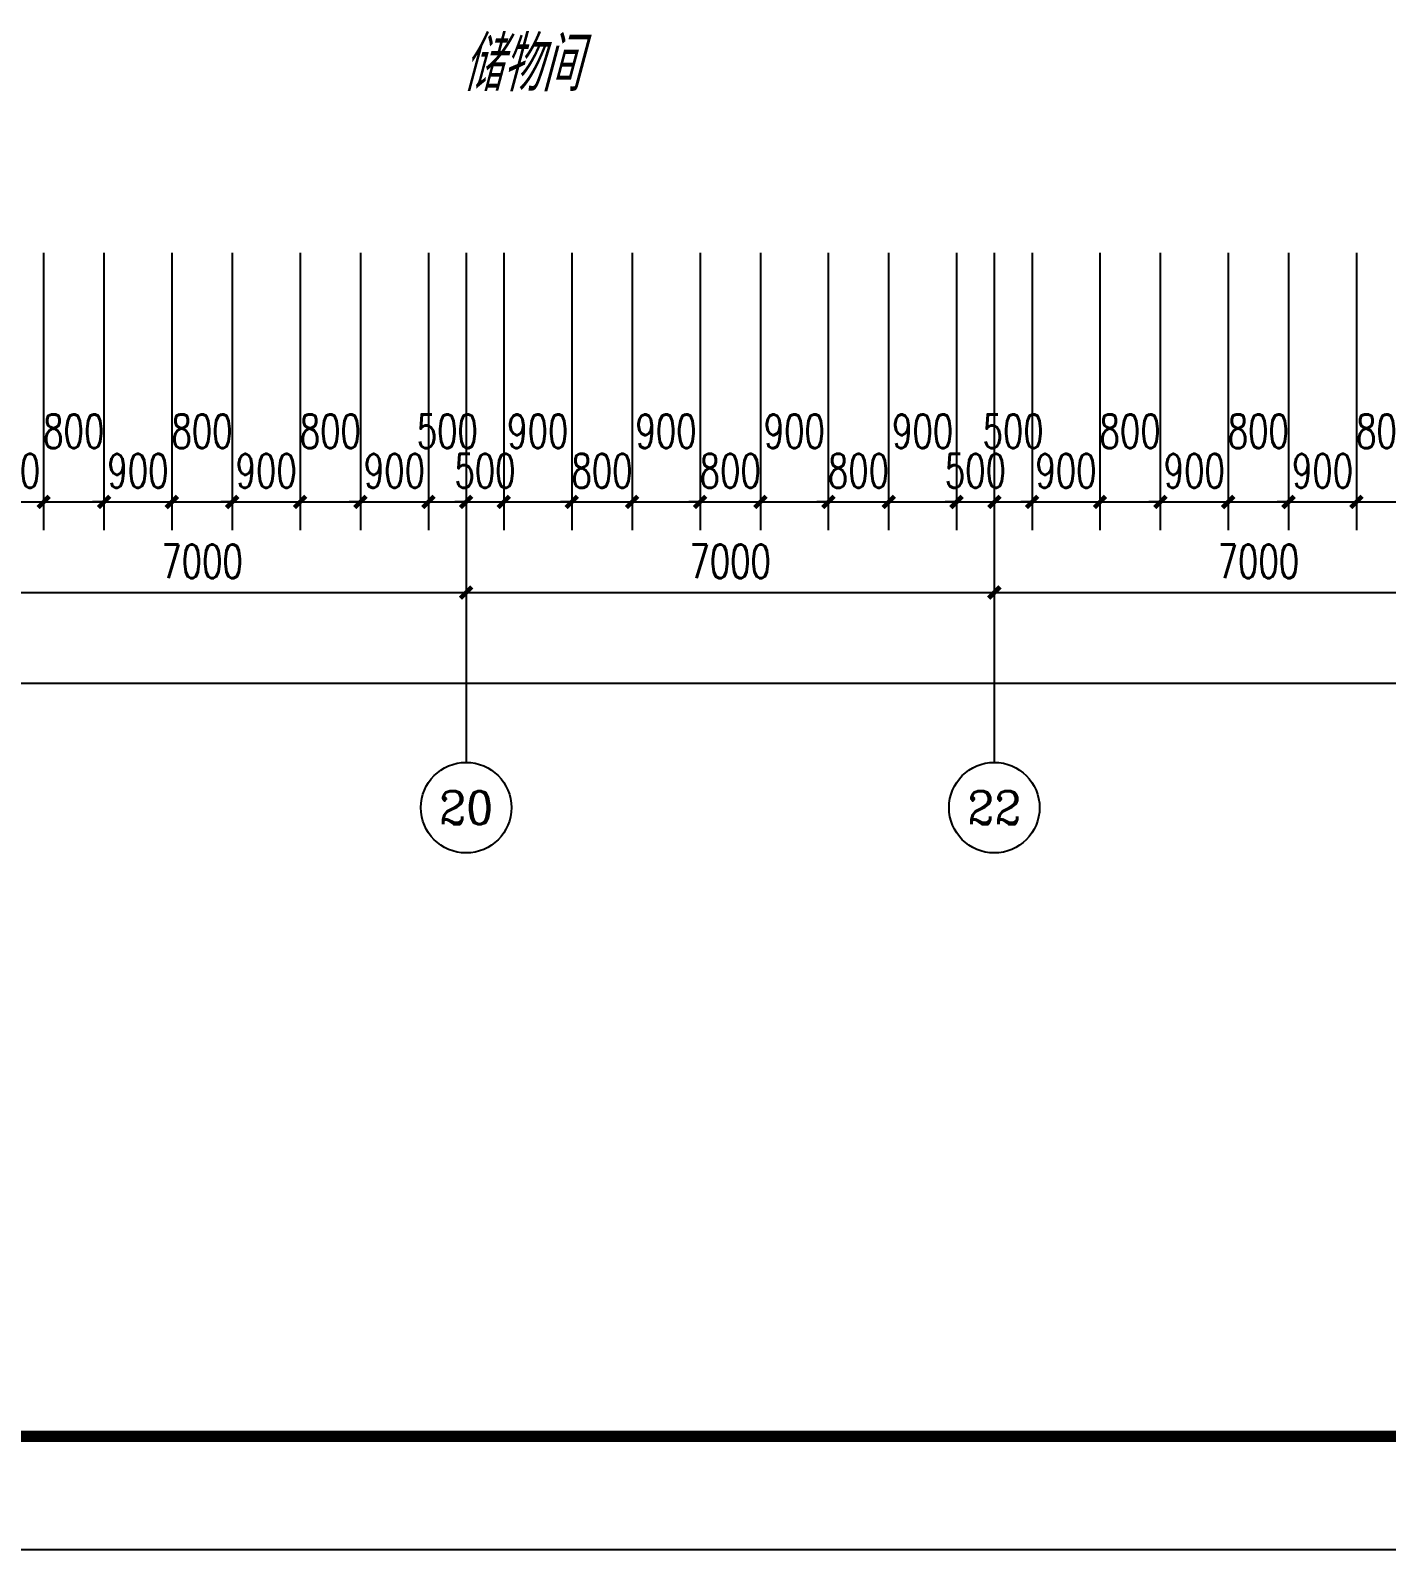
# Model space of a CAD drawing. Extents: x 1333527 to 1855755, y 1020844 to 1581249.
# Drawn here: x 1436099 to 1454074, y 1020844 to 1040970 of the extents above; entities that cross this region are included whole.
import ezdxf
from ezdxf.enums import TextEntityAlignment as Align

# ---------------------------------------------------------------- set-up
doc = ezdxf.new("R2010")
doc.units = 0
doc.header["$LTSCALE"] = 1000
doc.header["$PDSIZE"] = 5
doc.layers.add('1-建筑底图', color=8, linetype='Continuous', plot=False)
for name, color, linetype in [('AXIS_TEXT', 7, 'Continuous'), ('BTTK', 7, 'Continuous'), ('PUB_TITLE', 7, 'Continuous')]:
    doc.layers.add(name, color=color, linetype=linetype)
doc.styles.add('_TCH_AXIS', font='COMPLEX', dxfattribs={"bigfont": 'GBCBIG'})
doc.styles.add('_TCH_DIM_T3', font='SIMPLEX', dxfattribs={"width": 0.705882, "bigfont": 'GBCBIG'})
doc.styles.add('COMPLEX', font='COMPLEX')
doc.styles.add('HZ(TK)', font='geniso.shx', dxfattribs={"width": 0.9, "bigfont": 'hztxt.shx'})
doc.styles.get("Standard").update_dxf_attribs({"font": 'gbeitc.shx', "bigfont": 'gbcbig.shx'})
doc.dimstyles.new('_TCH_ARCH&&150', dxfattribs={"dimtxt": 446.25, "dimasz": 150, "dimexe": 375, "dimexo": 450, "dimgap": 189.375, "dimtad": 1, "dimdec": 0, "dimzin": 0, "dimdsep": 46, "dimtxsty": '_TCH_DIM_T3', "dimblk": 'ARCHTICK', "dimcen": 0.09, "dimclrt": 7, "dimazin": 2, "dimtfac": 1, "dimtdec": 0, "dimtix": 1, "dimtmove": 2, "dimatfit": 3, "dimfxl": 1, "dimtolj": 1, "dimtzin": 0, "dimarcsym": 0})

# ---------------------------------------------------------------- blocks, each defined once
blk = doc.blocks.new('vhtemplate_2020年新竖式图框_A0')
at = {"layer": 'PUB_TITLE', "color": 7}
blk.add_lwpolyline([(0, 0), (1189, 0), (1189, 841), (0, 841)], close=True, dxfattribs=at)
at = {"layer": 'PUB_TITLE', "const_width": 1}
blk.add_lwpolyline([(25, 10), (1179, 10), (1179, 831), (25, 831)], close=True, dxfattribs=at)
at = {"layer": 'BTTK', "color": 4, "style": 'HZ(TK)', "width": 0.9}
for tag, p in [('合作单位', (1144, 743.5)), ('建设单位', (1144, 209.5)), ('工程名称', (1144, 176.5)), ('子项名称', (1154, 160)), ('图纸名称', (1144, 141))]:
    blk.add_attdef(tag, text='', height=3.5, dxfattribs=at).set_placement(p, align=Align.MIDDLE_CENTER)
for tag, p in [('注册证书号', (1156.5, 309.01)), ('注册印章号', (1156.5, 301.01)), ('设计号', (1154, 193)), ('图别', (1137.75, 34)), ('图号', (1170.25, 34)), ('版本号', (1137.75, 26)), ('日期', (1170.25, 26))]:
    blk.add_attdef(tag, text='', height=3.5, dxfattribs=at).set_placement(p, align=Align.MIDDLE)
blk = doc.blocks.new('_AXISO')
blk.add_circle((0, 0), 0.5)
at = {"layer": 'AXIS_TEXT', "style": 'COMPLEX', "width": 1.041667}
blk.add_attdef('A', text='', height=0.56, dxfattribs=at).set_placement((-0.25, -0.28), (0.25, -0.28), align=Align.FIT)
blk = doc.blocks.new('_ArchTick')
at = {"color": 0, "linetype": 'ByBlock', "const_width": 0.4}
blk.add_lwpolyline([(-0.5, -0.5), (0.5, 0.5)], dxfattribs=at)
blk = doc.blocks.new('*D695')
at = {"layer": '1-建筑底图', "color": 0, "lineweight": -2, "transparency": 16777216}
for p, q in [((75900, -7654), (75900, -11329)), ((76800, -7654), (76800, -11329)), ((75900, -10954), (75750, -10954)), ((75900, -10954), (76800, -10954)), ((76800, -10954), (76950, -10954))]:
    blk.add_line(p, q, dxfattribs=at)
at = {"layer": 'Defpoints', "color": 0}
for p in [(75900, -7204), (76800, -7204), (76800, -10954)]:
    blk.add_point(p, dxfattribs=at)
at = {"layer": '1-建筑底图', "color": 0, "lineweight": -2, "transparency": 16777216, "xscale": 150, "yscale": 150, "zscale": 150}
blk.add_blockref('_ArchTick', (75900, -10954), dxfattribs=at)
at = {"layer": '1-建筑底图', "color": 0, "lineweight": -2, "transparency": 16777216, "xscale": 150, "yscale": 150, "zscale": 150, "rotation": 180}
blk.add_blockref('_ArchTick', (76800, -10954), dxfattribs=at)
at = {"layer": '1-建筑底图', "color": 7, "transparency": 16777216, "insert": (76350, -10542), "char_height": 446.2, "attachment_point": 5, "style": '_TCH_DIM_T3'}
blk.add_mtext('\\A1;900', dxfattribs=at)
blk = doc.blocks.new('*D696')
at = {"layer": '1-建筑底图', "color": 0, "lineweight": -2, "transparency": 16777216}
for p, q in [((76800, -7654), (76800, -11329)), ((77600, -7654), (77600, -11329)), ((76800, -10954), (77600, -10954))]:
    blk.add_line(p, q, dxfattribs=at)
at = {"layer": 'Defpoints', "color": 0}
for p in [(76800, -7204), (77600, -7204), (77600, -10954)]:
    blk.add_point(p, dxfattribs=at)
at = {"layer": '1-建筑底图', "color": 0, "lineweight": -2, "transparency": 16777216, "xscale": 150, "yscale": 150, "zscale": 150, "rotation": 180}
blk.add_blockref('_ArchTick', (76800, -10954), dxfattribs=at)
at = {"layer": '1-建筑底图', "color": 0, "lineweight": -2, "transparency": 16777216, "xscale": 150, "yscale": 150, "zscale": 150}
blk.add_blockref('_ArchTick', (77600, -10954), dxfattribs=at)
at = {"layer": '1-建筑底图', "color": 7, "transparency": 16777216, "insert": (77200, -10017), "char_height": 446.2, "attachment_point": 5, "style": '_TCH_DIM_T3'}
blk.add_mtext('\\A1;800', dxfattribs=at)
blk = doc.blocks.new('*D697')
at = {"layer": '1-建筑底图', "color": 0, "lineweight": -2, "transparency": 16777216}
for p, q in [((77600, -7654), (77600, -11329)), ((78500, -7654), (78500, -11329)), ((77600, -10954), (77450, -10954)), ((77600, -10954), (78500, -10954)), ((78500, -10954), (78650, -10954))]:
    blk.add_line(p, q, dxfattribs=at)
at = {"layer": 'Defpoints', "color": 0}
for p in [(77600, -7204), (78500, -7204), (78500, -10954)]:
    blk.add_point(p, dxfattribs=at)
at = {"layer": '1-建筑底图', "color": 0, "lineweight": -2, "transparency": 16777216, "xscale": 150, "yscale": 150, "zscale": 150}
blk.add_blockref('_ArchTick', (77600, -10954), dxfattribs=at)
at = {"layer": '1-建筑底图', "color": 0, "lineweight": -2, "transparency": 16777216, "xscale": 150, "yscale": 150, "zscale": 150, "rotation": 180}
blk.add_blockref('_ArchTick', (78500, -10954), dxfattribs=at)
at = {"layer": '1-建筑底图', "color": 7, "transparency": 16777216, "insert": (78050, -10542), "char_height": 446.2, "attachment_point": 5, "style": '_TCH_DIM_T3'}
blk.add_mtext('\\A1;900', dxfattribs=at)
blk = doc.blocks.new('*D698')
at = {"layer": '1-建筑底图', "color": 0, "lineweight": -2, "transparency": 16777216}
for p, q in [((78500, -7654), (78500, -11329)), ((79300, -7654), (79300, -11329)), ((78500, -10954), (79300, -10954))]:
    blk.add_line(p, q, dxfattribs=at)
at = {"layer": 'Defpoints', "color": 0}
for p in [(78500, -7204), (79300, -7204), (79300, -10954)]:
    blk.add_point(p, dxfattribs=at)
at = {"layer": '1-建筑底图', "color": 0, "lineweight": -2, "transparency": 16777216, "xscale": 150, "yscale": 150, "zscale": 150, "rotation": 180}
blk.add_blockref('_ArchTick', (78500, -10954), dxfattribs=at)
at = {"layer": '1-建筑底图', "color": 0, "lineweight": -2, "transparency": 16777216, "xscale": 150, "yscale": 150, "zscale": 150}
blk.add_blockref('_ArchTick', (79300, -10954), dxfattribs=at)
at = {"layer": '1-建筑底图', "color": 7, "transparency": 16777216, "insert": (78900, -10017), "char_height": 446.2, "attachment_point": 5, "style": '_TCH_DIM_T3'}
blk.add_mtext('\\A1;800', dxfattribs=at)
blk = doc.blocks.new('*D699')
at = {"layer": '1-建筑底图', "color": 0, "lineweight": -2, "transparency": 16777216}
for p, q in [((79300, -7654), (79300, -11329)), ((80200, -7654), (80200, -11329)), ((79300, -10954), (79150, -10954)), ((79300, -10954), (80200, -10954)), ((80200, -10954), (80350, -10954))]:
    blk.add_line(p, q, dxfattribs=at)
at = {"layer": 'Defpoints', "color": 0}
for p in [(79300, -7204), (80200, -7204), (80200, -10954)]:
    blk.add_point(p, dxfattribs=at)
at = {"layer": '1-建筑底图', "color": 0, "lineweight": -2, "transparency": 16777216, "xscale": 150, "yscale": 150, "zscale": 150}
blk.add_blockref('_ArchTick', (79300, -10954), dxfattribs=at)
at = {"layer": '1-建筑底图', "color": 0, "lineweight": -2, "transparency": 16777216, "xscale": 150, "yscale": 150, "zscale": 150, "rotation": 180}
blk.add_blockref('_ArchTick', (80200, -10954), dxfattribs=at)
at = {"layer": '1-建筑底图', "color": 7, "transparency": 16777216, "insert": (79750, -10542), "char_height": 446.2, "attachment_point": 5, "style": '_TCH_DIM_T3'}
blk.add_mtext('\\A1;900', dxfattribs=at)
blk = doc.blocks.new('*D700')
at = {"layer": '1-建筑底图', "color": 0, "lineweight": -2, "transparency": 16777216}
for p, q in [((80200, -7654), (80200, -11329)), ((81000, -7654), (81000, -11329)), ((80200, -10954), (81000, -10954))]:
    blk.add_line(p, q, dxfattribs=at)
at = {"layer": 'Defpoints', "color": 0}
for p in [(80200, -7204), (81000, -7204), (81000, -10954)]:
    blk.add_point(p, dxfattribs=at)
at = {"layer": '1-建筑底图', "color": 0, "lineweight": -2, "transparency": 16777216, "xscale": 150, "yscale": 150, "zscale": 150, "rotation": 180}
blk.add_blockref('_ArchTick', (80200, -10954), dxfattribs=at)
at = {"layer": '1-建筑底图', "color": 0, "lineweight": -2, "transparency": 16777216, "xscale": 150, "yscale": 150, "zscale": 150}
blk.add_blockref('_ArchTick', (81000, -10954), dxfattribs=at)
at = {"layer": '1-建筑底图', "color": 7, "transparency": 16777216, "insert": (80600, -10017), "char_height": 446.2, "attachment_point": 5, "style": '_TCH_DIM_T3'}
blk.add_mtext('\\A1;800', dxfattribs=at)
blk = doc.blocks.new('*D701')
at = {"layer": '1-建筑底图', "color": 0, "lineweight": -2, "transparency": 16777216}
for p, q in [((81000, -7654), (81000, -11329)), ((81900, -7654), (81900, -11329)), ((81000, -10954), (80850, -10954)), ((81000, -10954), (81900, -10954)), ((81900, -10954), (82050, -10954))]:
    blk.add_line(p, q, dxfattribs=at)
at = {"layer": 'Defpoints', "color": 0}
for p in [(81000, -7204), (81900, -7204), (81900, -10954)]:
    blk.add_point(p, dxfattribs=at)
at = {"layer": '1-建筑底图', "color": 0, "lineweight": -2, "transparency": 16777216, "xscale": 150, "yscale": 150, "zscale": 150}
blk.add_blockref('_ArchTick', (81000, -10954), dxfattribs=at)
at = {"layer": '1-建筑底图', "color": 0, "lineweight": -2, "transparency": 16777216, "xscale": 150, "yscale": 150, "zscale": 150, "rotation": 180}
blk.add_blockref('_ArchTick', (81900, -10954), dxfattribs=at)
at = {"layer": '1-建筑底图', "color": 7, "transparency": 16777216, "insert": (81450, -10542), "char_height": 446.2, "attachment_point": 5, "style": '_TCH_DIM_T3'}
blk.add_mtext('\\A1;900', dxfattribs=at)
blk = doc.blocks.new('*D702')
at = {"layer": '1-建筑底图', "color": 0, "lineweight": -2, "transparency": 16777216}
for p, q in [((81900, -7654), (81900, -11329)), ((82400, -7654), (82400, -11329)), ((81900, -10954), (82400, -10954))]:
    blk.add_line(p, q, dxfattribs=at)
at = {"layer": 'Defpoints', "color": 0}
for p in [(81900, -7204), (82400, -7204), (82400, -10954)]:
    blk.add_point(p, dxfattribs=at)
at = {"layer": '1-建筑底图', "color": 0, "lineweight": -2, "transparency": 16777216, "xscale": 150, "yscale": 150, "zscale": 150, "rotation": 180}
blk.add_blockref('_ArchTick', (81900, -10954), dxfattribs=at)
at = {"layer": '1-建筑底图', "color": 0, "lineweight": -2, "transparency": 16777216, "xscale": 150, "yscale": 150, "zscale": 150}
blk.add_blockref('_ArchTick', (82400, -10954), dxfattribs=at)
at = {"layer": '1-建筑底图', "color": 7, "transparency": 16777216, "insert": (82150, -10017), "char_height": 446.2, "attachment_point": 5, "style": '_TCH_DIM_T3'}
blk.add_mtext('\\A1;500', dxfattribs=at)
blk = doc.blocks.new('*D703')
at = {"layer": '1-建筑底图', "color": 0, "lineweight": -2, "transparency": 16777216}
for p, q in [((82400, -7654), (82400, -11329)), ((82900, -7654), (82900, -11329)), ((82400, -10954), (82250, -10954)), ((82400, -10954), (82900, -10954)), ((82900, -10954), (83050, -10954))]:
    blk.add_line(p, q, dxfattribs=at)
at = {"layer": 'Defpoints', "color": 0}
for p in [(82400, -7204), (82900, -7204), (82900, -10954)]:
    blk.add_point(p, dxfattribs=at)
at = {"layer": '1-建筑底图', "color": 0, "lineweight": -2, "transparency": 16777216, "xscale": 150, "yscale": 150, "zscale": 150}
blk.add_blockref('_ArchTick', (82400, -10954), dxfattribs=at)
at = {"layer": '1-建筑底图', "color": 0, "lineweight": -2, "transparency": 16777216, "xscale": 150, "yscale": 150, "zscale": 150, "rotation": 180}
blk.add_blockref('_ArchTick', (82900, -10954), dxfattribs=at)
at = {"layer": '1-建筑底图', "color": 7, "transparency": 16777216, "insert": (82650, -10542), "char_height": 446.2, "attachment_point": 5, "style": '_TCH_DIM_T3'}
blk.add_mtext('\\A1;500', dxfattribs=at)
blk = doc.blocks.new('*D704')
at = {"layer": '1-建筑底图', "color": 0, "lineweight": -2, "transparency": 16777216}
for p, q in [((82900, -7654), (82900, -11329)), ((83800, -7654), (83800, -11329)), ((82900, -10954), (83800, -10954))]:
    blk.add_line(p, q, dxfattribs=at)
at = {"layer": 'Defpoints', "color": 0}
for p in [(82900, -7204), (83800, -7204), (83800, -10954)]:
    blk.add_point(p, dxfattribs=at)
at = {"layer": '1-建筑底图', "color": 0, "lineweight": -2, "transparency": 16777216, "xscale": 150, "yscale": 150, "zscale": 150, "rotation": 180}
blk.add_blockref('_ArchTick', (82900, -10954), dxfattribs=at)
at = {"layer": '1-建筑底图', "color": 0, "lineweight": -2, "transparency": 16777216, "xscale": 150, "yscale": 150, "zscale": 150}
blk.add_blockref('_ArchTick', (83800, -10954), dxfattribs=at)
at = {"layer": '1-建筑底图', "color": 7, "transparency": 16777216, "insert": (83350, -10017), "char_height": 446.2, "attachment_point": 5, "style": '_TCH_DIM_T3'}
blk.add_mtext('\\A1;900', dxfattribs=at)
blk = doc.blocks.new('*D705')
at = {"layer": '1-建筑底图', "color": 0, "lineweight": -2, "transparency": 16777216}
for p, q in [((83800, -7654), (83800, -11329)), ((84600, -7654), (84600, -11329)), ((83800, -10954), (83650, -10954)), ((83800, -10954), (84600, -10954)), ((84600, -10954), (84750, -10954))]:
    blk.add_line(p, q, dxfattribs=at)
at = {"layer": 'Defpoints', "color": 0}
for p in [(83800, -7204), (84600, -7204), (84600, -10954)]:
    blk.add_point(p, dxfattribs=at)
at = {"layer": '1-建筑底图', "color": 0, "lineweight": -2, "transparency": 16777216, "xscale": 150, "yscale": 150, "zscale": 150}
blk.add_blockref('_ArchTick', (83800, -10954), dxfattribs=at)
at = {"layer": '1-建筑底图', "color": 0, "lineweight": -2, "transparency": 16777216, "xscale": 150, "yscale": 150, "zscale": 150, "rotation": 180}
blk.add_blockref('_ArchTick', (84600, -10954), dxfattribs=at)
at = {"layer": '1-建筑底图', "color": 7, "transparency": 16777216, "insert": (84200, -10542), "char_height": 446.2, "attachment_point": 5, "style": '_TCH_DIM_T3'}
blk.add_mtext('\\A1;800', dxfattribs=at)
blk = doc.blocks.new('*D706')
at = {"layer": '1-建筑底图', "color": 0, "lineweight": -2, "transparency": 16777216}
for p, q in [((84600, -7654), (84600, -11329)), ((85500, -7654), (85500, -11329)), ((84600, -10954), (85500, -10954))]:
    blk.add_line(p, q, dxfattribs=at)
at = {"layer": 'Defpoints', "color": 0}
for p in [(84600, -7204), (85500, -7204), (85500, -10954)]:
    blk.add_point(p, dxfattribs=at)
at = {"layer": '1-建筑底图', "color": 0, "lineweight": -2, "transparency": 16777216, "xscale": 150, "yscale": 150, "zscale": 150, "rotation": 180}
blk.add_blockref('_ArchTick', (84600, -10954), dxfattribs=at)
at = {"layer": '1-建筑底图', "color": 0, "lineweight": -2, "transparency": 16777216, "xscale": 150, "yscale": 150, "zscale": 150}
blk.add_blockref('_ArchTick', (85500, -10954), dxfattribs=at)
at = {"layer": '1-建筑底图', "color": 7, "transparency": 16777216, "insert": (85050, -10017), "char_height": 446.2, "attachment_point": 5, "style": '_TCH_DIM_T3'}
blk.add_mtext('\\A1;900', dxfattribs=at)
blk = doc.blocks.new('*D707')
at = {"layer": '1-建筑底图', "color": 0, "lineweight": -2, "transparency": 16777216}
for p, q in [((85500, -7654), (85500, -11329)), ((86300, -7654), (86300, -11329)), ((85500, -10954), (85350, -10954)), ((85500, -10954), (86300, -10954)), ((86300, -10954), (86450, -10954))]:
    blk.add_line(p, q, dxfattribs=at)
at = {"layer": 'Defpoints', "color": 0}
for p in [(85500, -7204), (86300, -7204), (86300, -10954)]:
    blk.add_point(p, dxfattribs=at)
at = {"layer": '1-建筑底图', "color": 0, "lineweight": -2, "transparency": 16777216, "xscale": 150, "yscale": 150, "zscale": 150}
blk.add_blockref('_ArchTick', (85500, -10954), dxfattribs=at)
at = {"layer": '1-建筑底图', "color": 0, "lineweight": -2, "transparency": 16777216, "xscale": 150, "yscale": 150, "zscale": 150, "rotation": 180}
blk.add_blockref('_ArchTick', (86300, -10954), dxfattribs=at)
at = {"layer": '1-建筑底图', "color": 7, "transparency": 16777216, "insert": (85900, -10542), "char_height": 446.2, "attachment_point": 5, "style": '_TCH_DIM_T3'}
blk.add_mtext('\\A1;800', dxfattribs=at)
blk = doc.blocks.new('*D708')
at = {"layer": '1-建筑底图', "color": 0, "lineweight": -2, "transparency": 16777216}
for p, q in [((86300, -7654), (86300, -11329)), ((87200, -7654), (87200, -11329)), ((86300, -10954), (87200, -10954))]:
    blk.add_line(p, q, dxfattribs=at)
at = {"layer": 'Defpoints', "color": 0}
for p in [(86300, -7204), (87200, -7204), (87200, -10954)]:
    blk.add_point(p, dxfattribs=at)
at = {"layer": '1-建筑底图', "color": 0, "lineweight": -2, "transparency": 16777216, "xscale": 150, "yscale": 150, "zscale": 150, "rotation": 180}
blk.add_blockref('_ArchTick', (86300, -10954), dxfattribs=at)
at = {"layer": '1-建筑底图', "color": 0, "lineweight": -2, "transparency": 16777216, "xscale": 150, "yscale": 150, "zscale": 150}
blk.add_blockref('_ArchTick', (87200, -10954), dxfattribs=at)
at = {"layer": '1-建筑底图', "color": 7, "transparency": 16777216, "insert": (86750, -10017), "char_height": 446.2, "attachment_point": 5, "style": '_TCH_DIM_T3'}
blk.add_mtext('\\A1;900', dxfattribs=at)
blk = doc.blocks.new('*D709')
at = {"layer": '1-建筑底图', "color": 0, "lineweight": -2, "transparency": 16777216}
for p, q in [((87200, -7654), (87200, -11329)), ((88000, -7654), (88000, -11329)), ((87200, -10954), (87050, -10954)), ((87200, -10954), (88000, -10954)), ((88000, -10954), (88150, -10954))]:
    blk.add_line(p, q, dxfattribs=at)
at = {"layer": 'Defpoints', "color": 0}
for p in [(87200, -7204), (88000, -7204), (88000, -10954)]:
    blk.add_point(p, dxfattribs=at)
at = {"layer": '1-建筑底图', "color": 0, "lineweight": -2, "transparency": 16777216, "xscale": 150, "yscale": 150, "zscale": 150}
blk.add_blockref('_ArchTick', (87200, -10954), dxfattribs=at)
at = {"layer": '1-建筑底图', "color": 0, "lineweight": -2, "transparency": 16777216, "xscale": 150, "yscale": 150, "zscale": 150, "rotation": 180}
blk.add_blockref('_ArchTick', (88000, -10954), dxfattribs=at)
at = {"layer": '1-建筑底图', "color": 7, "transparency": 16777216, "insert": (87600, -10542), "char_height": 446.2, "attachment_point": 5, "style": '_TCH_DIM_T3'}
blk.add_mtext('\\A1;800', dxfattribs=at)
blk = doc.blocks.new('*D710')
at = {"layer": '1-建筑底图', "color": 0, "lineweight": -2, "transparency": 16777216}
for p, q in [((88000, -7654), (88000, -11329)), ((88900, -7654), (88900, -11329)), ((88000, -10954), (88900, -10954))]:
    blk.add_line(p, q, dxfattribs=at)
at = {"layer": 'Defpoints', "color": 0}
for p in [(88000, -7204), (88900, -7204), (88900, -10954)]:
    blk.add_point(p, dxfattribs=at)
at = {"layer": '1-建筑底图', "color": 0, "lineweight": -2, "transparency": 16777216, "xscale": 150, "yscale": 150, "zscale": 150, "rotation": 180}
blk.add_blockref('_ArchTick', (88000, -10954), dxfattribs=at)
at = {"layer": '1-建筑底图', "color": 0, "lineweight": -2, "transparency": 16777216, "xscale": 150, "yscale": 150, "zscale": 150}
blk.add_blockref('_ArchTick', (88900, -10954), dxfattribs=at)
at = {"layer": '1-建筑底图', "color": 7, "transparency": 16777216, "insert": (88450, -10017), "char_height": 446.2, "attachment_point": 5, "style": '_TCH_DIM_T3'}
blk.add_mtext('\\A1;900', dxfattribs=at)
blk = doc.blocks.new('*D711')
at = {"layer": '1-建筑底图', "color": 0, "lineweight": -2, "transparency": 16777216}
for p, q in [((88900, -7654), (88900, -11329)), ((89400, -7654), (89400, -11329)), ((88900, -10954), (88750, -10954)), ((88900, -10954), (89400, -10954)), ((89400, -10954), (89550, -10954))]:
    blk.add_line(p, q, dxfattribs=at)
at = {"layer": 'Defpoints', "color": 0}
for p in [(88900, -7204), (89400, -7204), (89400, -10954)]:
    blk.add_point(p, dxfattribs=at)
at = {"layer": '1-建筑底图', "color": 0, "lineweight": -2, "transparency": 16777216, "xscale": 150, "yscale": 150, "zscale": 150}
blk.add_blockref('_ArchTick', (88900, -10954), dxfattribs=at)
at = {"layer": '1-建筑底图', "color": 0, "lineweight": -2, "transparency": 16777216, "xscale": 150, "yscale": 150, "zscale": 150, "rotation": 180}
blk.add_blockref('_ArchTick', (89400, -10954), dxfattribs=at)
at = {"layer": '1-建筑底图', "color": 7, "transparency": 16777216, "insert": (89150, -10542), "char_height": 446.2, "attachment_point": 5, "style": '_TCH_DIM_T3'}
blk.add_mtext('\\A1;500', dxfattribs=at)
blk = doc.blocks.new('*D712')
at = {"layer": '1-建筑底图', "color": 0, "lineweight": -2, "transparency": 16777216}
for p, q in [((89400, -7654), (89400, -11329)), ((89900, -7654), (89900, -11329)), ((89400, -10954), (89900, -10954))]:
    blk.add_line(p, q, dxfattribs=at)
at = {"layer": 'Defpoints', "color": 0}
for p in [(89400, -7204), (89900, -7204), (89900, -10954)]:
    blk.add_point(p, dxfattribs=at)
at = {"layer": '1-建筑底图', "color": 0, "lineweight": -2, "transparency": 16777216, "xscale": 150, "yscale": 150, "zscale": 150, "rotation": 180}
blk.add_blockref('_ArchTick', (89400, -10954), dxfattribs=at)
at = {"layer": '1-建筑底图', "color": 0, "lineweight": -2, "transparency": 16777216, "xscale": 150, "yscale": 150, "zscale": 150}
blk.add_blockref('_ArchTick', (89900, -10954), dxfattribs=at)
at = {"layer": '1-建筑底图', "color": 7, "transparency": 16777216, "insert": (89650, -10017), "char_height": 446.2, "attachment_point": 5, "style": '_TCH_DIM_T3'}
blk.add_mtext('\\A1;500', dxfattribs=at)
blk = doc.blocks.new('*D713')
at = {"layer": '1-建筑底图', "color": 0, "lineweight": -2, "transparency": 16777216}
for p, q in [((89900, -7654), (89900, -11329)), ((90800, -7654), (90800, -11329)), ((89900, -10954), (89750, -10954)), ((89900, -10954), (90800, -10954)), ((90800, -10954), (90950, -10954))]:
    blk.add_line(p, q, dxfattribs=at)
at = {"layer": 'Defpoints', "color": 0}
for p in [(89900, -7204), (90800, -7204), (90800, -10954)]:
    blk.add_point(p, dxfattribs=at)
at = {"layer": '1-建筑底图', "color": 0, "lineweight": -2, "transparency": 16777216, "xscale": 150, "yscale": 150, "zscale": 150}
blk.add_blockref('_ArchTick', (89900, -10954), dxfattribs=at)
at = {"layer": '1-建筑底图', "color": 0, "lineweight": -2, "transparency": 16777216, "xscale": 150, "yscale": 150, "zscale": 150, "rotation": 180}
blk.add_blockref('_ArchTick', (90800, -10954), dxfattribs=at)
at = {"layer": '1-建筑底图', "color": 7, "transparency": 16777216, "insert": (90350, -10542), "char_height": 446.2, "attachment_point": 5, "style": '_TCH_DIM_T3'}
blk.add_mtext('\\A1;900', dxfattribs=at)
blk = doc.blocks.new('*D714')
at = {"layer": '1-建筑底图', "color": 0, "lineweight": -2, "transparency": 16777216}
for p, q in [((90800, -7654), (90800, -11329)), ((91600, -7654), (91600, -11329)), ((90800, -10954), (91600, -10954))]:
    blk.add_line(p, q, dxfattribs=at)
at = {"layer": 'Defpoints', "color": 0}
for p in [(90800, -7204), (91600, -7204), (91600, -10954)]:
    blk.add_point(p, dxfattribs=at)
at = {"layer": '1-建筑底图', "color": 0, "lineweight": -2, "transparency": 16777216, "xscale": 150, "yscale": 150, "zscale": 150, "rotation": 180}
blk.add_blockref('_ArchTick', (90800, -10954), dxfattribs=at)
at = {"layer": '1-建筑底图', "color": 0, "lineweight": -2, "transparency": 16777216, "xscale": 150, "yscale": 150, "zscale": 150}
blk.add_blockref('_ArchTick', (91600, -10954), dxfattribs=at)
at = {"layer": '1-建筑底图', "color": 7, "transparency": 16777216, "insert": (91200, -10017), "char_height": 446.2, "attachment_point": 5, "style": '_TCH_DIM_T3'}
blk.add_mtext('\\A1;800', dxfattribs=at)
blk = doc.blocks.new('*D715')
at = {"layer": '1-建筑底图', "color": 0, "lineweight": -2, "transparency": 16777216}
for p, q in [((91600, -7654), (91600, -11329)), ((92500, -7654), (92500, -11329)), ((91600, -10954), (91450, -10954)), ((91600, -10954), (92500, -10954)), ((92500, -10954), (92650, -10954))]:
    blk.add_line(p, q, dxfattribs=at)
at = {"layer": 'Defpoints', "color": 0}
for p in [(91600, -7204), (92500, -7204), (92500, -10954)]:
    blk.add_point(p, dxfattribs=at)
at = {"layer": '1-建筑底图', "color": 0, "lineweight": -2, "transparency": 16777216, "xscale": 150, "yscale": 150, "zscale": 150}
blk.add_blockref('_ArchTick', (91600, -10954), dxfattribs=at)
at = {"layer": '1-建筑底图', "color": 0, "lineweight": -2, "transparency": 16777216, "xscale": 150, "yscale": 150, "zscale": 150, "rotation": 180}
blk.add_blockref('_ArchTick', (92500, -10954), dxfattribs=at)
at = {"layer": '1-建筑底图', "color": 7, "transparency": 16777216, "insert": (92050, -10542), "char_height": 446.2, "attachment_point": 5, "style": '_TCH_DIM_T3'}
blk.add_mtext('\\A1;900', dxfattribs=at)
blk = doc.blocks.new('*D716')
at = {"layer": '1-建筑底图', "color": 0, "lineweight": -2, "transparency": 16777216}
for p, q in [((92500, -7654), (92500, -11329)), ((93300, -7654), (93300, -11329)), ((92500, -10954), (93300, -10954))]:
    blk.add_line(p, q, dxfattribs=at)
at = {"layer": 'Defpoints', "color": 0}
for p in [(92500, -7204), (93300, -7204), (93300, -10954)]:
    blk.add_point(p, dxfattribs=at)
at = {"layer": '1-建筑底图', "color": 0, "lineweight": -2, "transparency": 16777216, "xscale": 150, "yscale": 150, "zscale": 150, "rotation": 180}
blk.add_blockref('_ArchTick', (92500, -10954), dxfattribs=at)
at = {"layer": '1-建筑底图', "color": 0, "lineweight": -2, "transparency": 16777216, "xscale": 150, "yscale": 150, "zscale": 150}
blk.add_blockref('_ArchTick', (93300, -10954), dxfattribs=at)
at = {"layer": '1-建筑底图', "color": 7, "transparency": 16777216, "insert": (92900, -10017), "char_height": 446.2, "attachment_point": 5, "style": '_TCH_DIM_T3'}
blk.add_mtext('\\A1;800', dxfattribs=at)
blk = doc.blocks.new('*D717')
at = {"layer": '1-建筑底图', "color": 0, "lineweight": -2, "transparency": 16777216}
for p, q in [((93300, -7654), (93300, -11329)), ((94200, -7654), (94200, -11329)), ((93300, -10954), (93150, -10954)), ((93300, -10954), (94200, -10954)), ((94200, -10954), (94350, -10954))]:
    blk.add_line(p, q, dxfattribs=at)
at = {"layer": 'Defpoints', "color": 0}
for p in [(93300, -7204), (94200, -7204), (94200, -10954)]:
    blk.add_point(p, dxfattribs=at)
at = {"layer": '1-建筑底图', "color": 0, "lineweight": -2, "transparency": 16777216, "xscale": 150, "yscale": 150, "zscale": 150}
blk.add_blockref('_ArchTick', (93300, -10954), dxfattribs=at)
at = {"layer": '1-建筑底图', "color": 0, "lineweight": -2, "transparency": 16777216, "xscale": 150, "yscale": 150, "zscale": 150, "rotation": 180}
blk.add_blockref('_ArchTick', (94200, -10954), dxfattribs=at)
at = {"layer": '1-建筑底图', "color": 7, "transparency": 16777216, "insert": (93750, -10542), "char_height": 446.2, "attachment_point": 5, "style": '_TCH_DIM_T3'}
blk.add_mtext('\\A1;900', dxfattribs=at)
blk = doc.blocks.new('*D718')
at = {"layer": '1-建筑底图', "color": 0, "lineweight": -2, "transparency": 16777216}
for p, q in [((94200, -7654), (94200, -11329)), ((95000, -7654), (95000, -11329)), ((94200, -10954), (95000, -10954))]:
    blk.add_line(p, q, dxfattribs=at)
at = {"layer": 'Defpoints', "color": 0}
for p in [(94200, -7204), (95000, -7204), (95000, -10954)]:
    blk.add_point(p, dxfattribs=at)
at = {"layer": '1-建筑底图', "color": 0, "lineweight": -2, "transparency": 16777216, "xscale": 150, "yscale": 150, "zscale": 150, "rotation": 180}
blk.add_blockref('_ArchTick', (94200, -10954), dxfattribs=at)
at = {"layer": '1-建筑底图', "color": 0, "lineweight": -2, "transparency": 16777216, "xscale": 150, "yscale": 150, "zscale": 150}
blk.add_blockref('_ArchTick', (95000, -10954), dxfattribs=at)
at = {"layer": '1-建筑底图', "color": 7, "transparency": 16777216, "insert": (94600, -10017), "char_height": 446.2, "attachment_point": 5, "style": '_TCH_DIM_T3'}
blk.add_mtext('\\A1;800', dxfattribs=at)
blk = doc.blocks.new('*D572')
at = {"layer": '1-建筑底图', "color": 0, "lineweight": -2, "transparency": 16777216}
for p, q in [((-100, -8854), (-100, -13729)), ((111100, -8854), (111100, -13729)), ((-100, -13354), (111100, -13354))]:
    blk.add_line(p, q, dxfattribs=at)
at = {"layer": 'Defpoints', "color": 0}
for p in [(-100, -8404), (111100, -8404), (111100, -13354)]:
    blk.add_point(p, dxfattribs=at)
at = {"layer": '1-建筑底图', "color": 0, "lineweight": -2, "transparency": 16777216, "xscale": 150, "yscale": 150, "zscale": 150, "rotation": 180}
blk.add_blockref('_ArchTick', (-100, -13354), dxfattribs=at)
at = {"layer": '1-建筑底图', "color": 0, "lineweight": -2, "transparency": 16777216, "xscale": 150, "yscale": 150, "zscale": 150}
blk.add_blockref('_ArchTick', (111100, -13354), dxfattribs=at)
at = {"layer": '1-建筑底图', "color": 7, "transparency": 16777216, "insert": (55500, -12942), "char_height": 446.2, "attachment_point": 5, "style": '_TCH_DIM_T3'}
blk.add_mtext('\\A1;111200', dxfattribs=at)
blk = doc.blocks.new('*D634')
at = {"layer": '1-建筑底图', "color": 0, "lineweight": -2, "transparency": 16777216}
for p, q in [((75400, -8854), (75400, -12529)), ((82400, -8854), (82400, -12529)), ((75400, -12154), (82400, -12154))]:
    blk.add_line(p, q, dxfattribs=at)
at = {"layer": 'Defpoints', "color": 0}
for p in [(75400, -8404), (82400, -8404), (82400, -12154)]:
    blk.add_point(p, dxfattribs=at)
at = {"layer": '1-建筑底图', "color": 0, "lineweight": -2, "transparency": 16777216, "xscale": 150, "yscale": 150, "zscale": 150, "rotation": 180}
blk.add_blockref('_ArchTick', (75400, -12154), dxfattribs=at)
at = {"layer": '1-建筑底图', "color": 0, "lineweight": -2, "transparency": 16777216, "xscale": 150, "yscale": 150, "zscale": 150}
blk.add_blockref('_ArchTick', (82400, -12154), dxfattribs=at)
at = {"layer": '1-建筑底图', "color": 7, "transparency": 16777216, "insert": (78900, -11742), "char_height": 446.2, "attachment_point": 5, "style": '_TCH_DIM_T3'}
blk.add_mtext('\\A1;7000', dxfattribs=at)
blk = doc.blocks.new('*D635')
at = {"layer": '1-建筑底图', "color": 0, "lineweight": -2, "transparency": 16777216}
for p, q in [((82400, -8854), (82400, -12529)), ((89400, -8854), (89400, -12529)), ((82400, -12154), (89400, -12154))]:
    blk.add_line(p, q, dxfattribs=at)
at = {"layer": 'Defpoints', "color": 0}
for p in [(82400, -8404), (89400, -8404), (89400, -12154)]:
    blk.add_point(p, dxfattribs=at)
at = {"layer": '1-建筑底图', "color": 0, "lineweight": -2, "transparency": 16777216, "xscale": 150, "yscale": 150, "zscale": 150, "rotation": 180}
blk.add_blockref('_ArchTick', (82400, -12154), dxfattribs=at)
at = {"layer": '1-建筑底图', "color": 0, "lineweight": -2, "transparency": 16777216, "xscale": 150, "yscale": 150, "zscale": 150}
blk.add_blockref('_ArchTick', (89400, -12154), dxfattribs=at)
at = {"layer": '1-建筑底图', "color": 7, "transparency": 16777216, "insert": (85900, -11742), "char_height": 446.2, "attachment_point": 5, "style": '_TCH_DIM_T3'}
blk.add_mtext('\\A1;7000', dxfattribs=at)
blk = doc.blocks.new('*D636')
at = {"layer": '1-建筑底图', "color": 0, "lineweight": -2, "transparency": 16777216}
for p, q in [((89400, -8854), (89400, -12529)), ((96400, -8854), (96400, -12529)), ((89400, -12154), (96400, -12154))]:
    blk.add_line(p, q, dxfattribs=at)
at = {"layer": 'Defpoints', "color": 0}
for p in [(89400, -8404), (96400, -8404), (96400, -12154)]:
    blk.add_point(p, dxfattribs=at)
at = {"layer": '1-建筑底图', "color": 0, "lineweight": -2, "transparency": 16777216, "xscale": 150, "yscale": 150, "zscale": 150, "rotation": 180}
blk.add_blockref('_ArchTick', (89400, -12154), dxfattribs=at)
at = {"layer": '1-建筑底图', "color": 0, "lineweight": -2, "transparency": 16777216, "xscale": 150, "yscale": 150, "zscale": 150}
blk.add_blockref('_ArchTick', (96400, -12154), dxfattribs=at)
at = {"layer": '1-建筑底图', "color": 7, "transparency": 16777216, "insert": (92900, -11742), "char_height": 446.2, "attachment_point": 5, "style": '_TCH_DIM_T3'}
blk.add_mtext('\\A1;7000', dxfattribs=at)
blk = doc.blocks.new('1-二层建筑底图')
at = {"layer": '1-建筑底图', "color": 8}
for p, q in [((82400, -8404.1), (82400, -14404.1)), ((89400, -8404.1), (89400, -14404.1))]:
    blk.add_line(p, q, dxfattribs=at)
ref = blk.add_blockref('_AXISO', (82400, -15004.1), dxfattribs=dict(at, xscale=1200, yscale=1200, zscale=1200))
ref.add_attrib('A', '20', dxfattribs={"layer": 'AXIS_TEXT', "height": 441.41, "style": '_TCH_AXIS'}).set_placement((82042.7, -15224.8), (82757.3, -15224.8), align=Align.FIT)
ref = blk.add_blockref('_AXISO', (89400, -15004.1), dxfattribs=dict(at, xscale=1200, yscale=1200, zscale=1200))
ref.add_attrib('A', '22', dxfattribs={"layer": 'AXIS_TEXT', "height": 441.41, "style": '_TCH_AXIS'}).set_placement((89042.7, -15224.8), (89757.3, -15224.8), align=Align.FIT)
blk.add_text('储物间', height=723.4, dxfattribs=at).set_placement((82347.2, -5513.7))
for p1, p2, distance, picture, middle in [((75900, -7204.1), (76800, -7204.1), -3750, '*D695', (76350, -10541.6)), ((77600, -7204.1), (78500, -7204.1), -3750, '*D697', (78050, -10541.6)), ((79300, -7204.1), (80200, -7204.1), -3750, '*D699', (79750, -10541.6)), ((81000, -7204.1), (81900, -7204.1), -3750, '*D701', (81450, -10541.6)), ((82400, -7204.1), (82900, -7204.1), -3750, '*D703', (82650, -10541.6)), ((83800, -7204.1), (84600, -7204.1), -3750, '*D705', (84200, -10541.6)), ((85500, -7204.1), (86300, -7204.1), -3750, '*D707', (85900, -10541.6)), ((87200, -7204.1), (88000, -7204.1), -3750, '*D709', (87600, -10541.6)), ((88900, -7204.1), (89400, -7204.1), -3750, '*D711', (89150, -10541.6)), ((89900, -7204.1), (90800, -7204.1), -3750, '*D713', (90350, -10541.6)), ((91600, -7204.1), (92500, -7204.1), -3750, '*D715', (92050, -10541.6)), ((93300, -7204.1), (94200, -7204.1), -3750, '*D717', (93750, -10541.6)), ((-100, -8404.1), (111100, -8404.1), -4950, '*D572', (55500, -12941.6)), ((75400, -8404.1), (82400, -8404.1), -3750, '*D634', (78900, -11741.6)), ((82400, -8404.1), (89400, -8404.1), -3750, '*D635', (85900, -11741.6)), ((89400, -8404.1), (96400, -8404.1), -3750, '*D636', (92900, -11741.6))]:
    dim = blk.add_aligned_dim(p1=p1, p2=p2, distance=distance, dimstyle='_TCH_ARCH&&150', dxfattribs=at)
    dim.commit()
    dim.dimension.update_dxf_attribs({"geometry": picture, "text_midpoint": middle})
for base, p1, p2, picture, middle in [((77600, -10954.1), (76800, -7204.1), (77600, -7204.1), '*D696', (77200, -10016.6)), ((79300, -10954.1), (78500, -7204.1), (79300, -7204.1), '*D698', (78900, -10016.6)), ((81000, -10954.1), (80200, -7204.1), (81000, -7204.1), '*D700', (80600, -10016.6)), ((82400, -10954.1), (81900, -7204.1), (82400, -7204.1), '*D702', (82150, -10016.6)), ((83800, -10954.1), (82900, -7204.1), (83800, -7204.1), '*D704', (83350, -10016.6)), ((85500, -10954.1), (84600, -7204.1), (85500, -7204.1), '*D706', (85050, -10016.6)), ((87200, -10954.1), (86300, -7204.1), (87200, -7204.1), '*D708', (86750, -10016.6)), ((88900, -10954.1), (88000, -7204.1), (88900, -7204.1), '*D710', (88450, -10016.6)), ((89900, -10954.1), (89400, -7204.1), (89900, -7204.1), '*D712', (89650, -10016.6)), ((91600, -10954.1), (90800, -7204.1), (91600, -7204.1), '*D714', (91200, -10016.6)), ((93300, -10954.1), (92500, -7204.1), (93300, -7204.1), '*D716', (92900, -10016.6)), ((95000, -10954.1), (94200, -7204.1), (95000, -7204.1), '*D718', (94600, -10016.6))]:
    dim = blk.add_linear_dim(base=base, p1=p1, p2=p2, angle=0, dimstyle='_TCH_ARCH&&150', dxfattribs=at)
    dim.commit()
    dim.dimension.update_dxf_attribs({"geometry": picture, "text_midpoint": middle, "dimtype": 161})

msp = doc.modelspace()

# ---------------------------------------------------------------- linework, layer by layer
at = {"layer": 'PUB_TITLE'}
msp.add_lwpolyline([(1333527, 1020844), (1511877, 1020844), (1511877, 1146994), (1333527, 1146994)], close=True, dxfattribs=at)
at = {"layer": 'PUB_TITLE', "const_width": 150}
msp.add_lwpolyline([(1337277, 1022344), (1510377, 1022344), (1510377, 1145494), (1337277, 1145494)], close=True, dxfattribs=at)

# ---------------------------------------------------------------- block references
at = {"xscale": 150, "yscale": 150, "zscale": 150}
msp.add_blockref('vhtemplate_2020年新竖式图框_A0', (1333527, 1020844), dxfattribs=at)
at = {"layer": '1-建筑底图'}
msp.add_blockref('1-二层建筑底图', (1359474, 1045677), dxfattribs=at)

doc.saveas('drawing.dxf')
